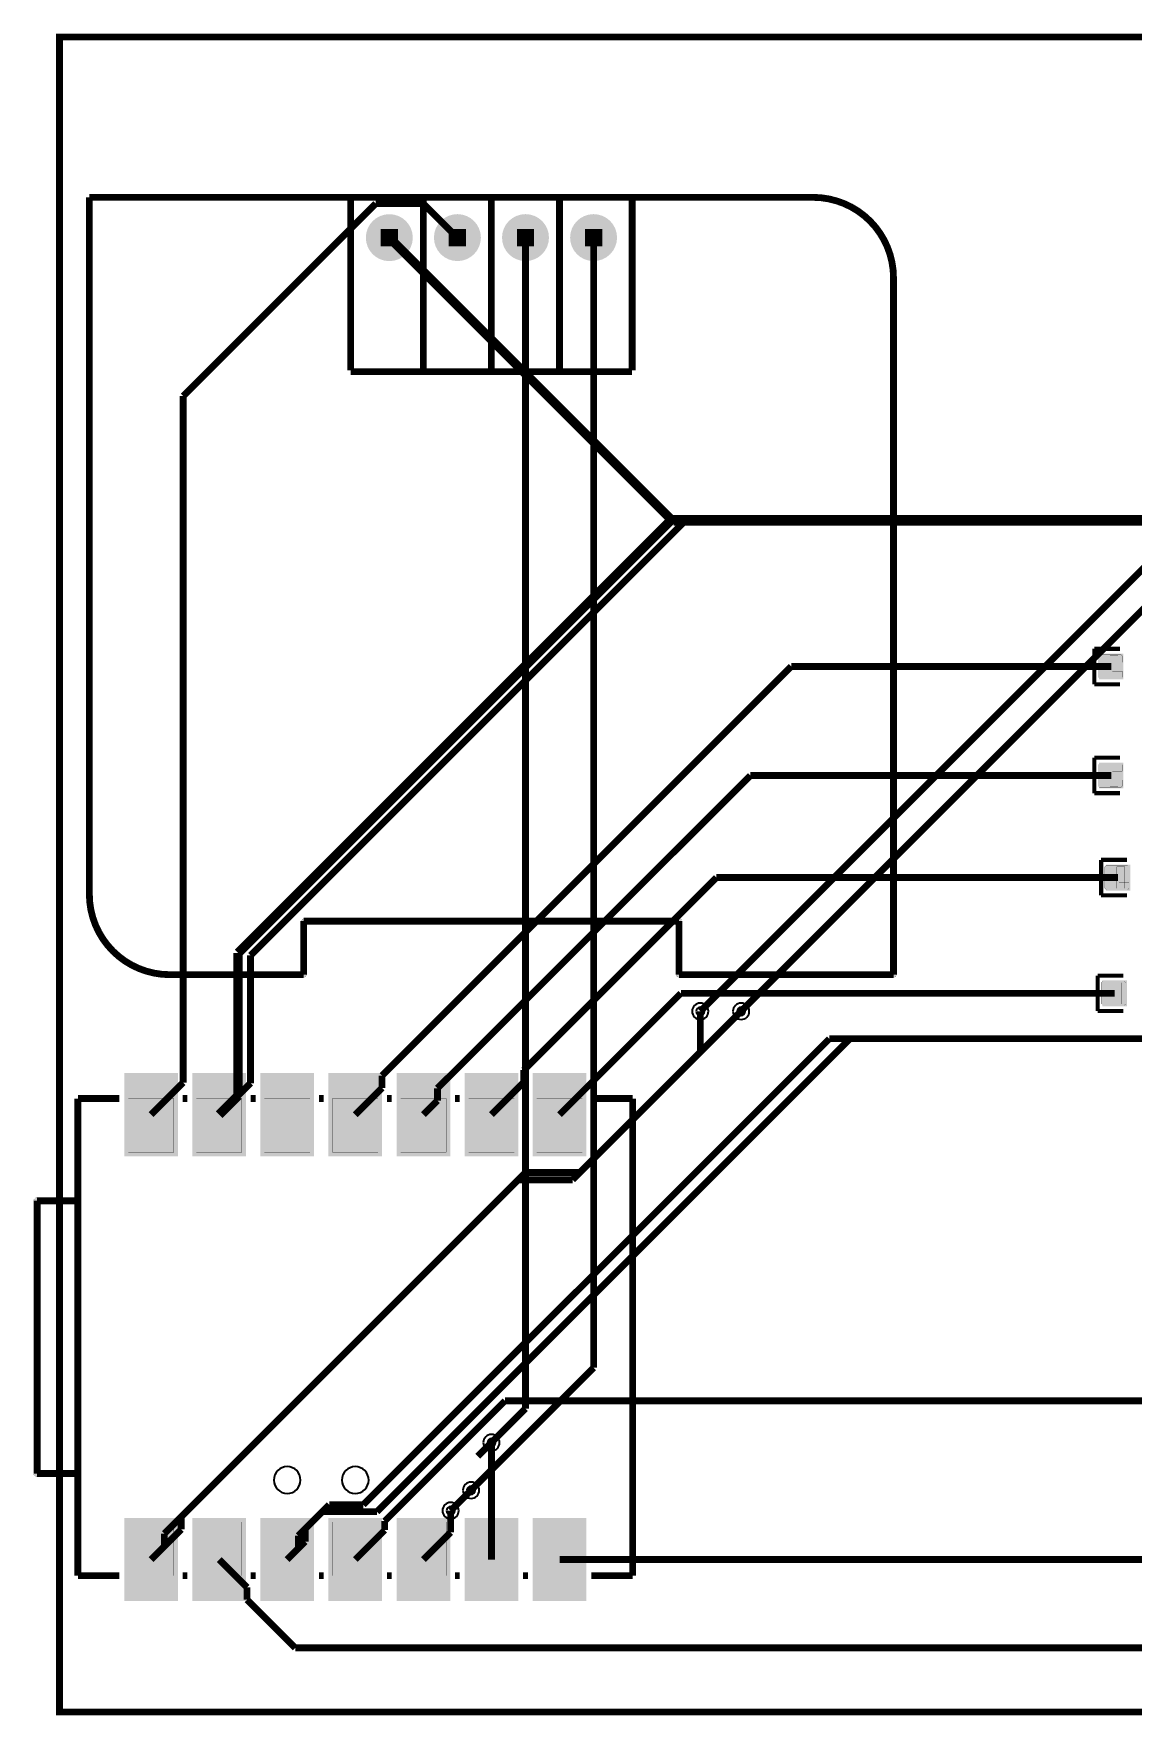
# Model space of a CAD drawing. Header units: millimetres. Extents: x 5.1 to 91, y 9.4 to 72.1.
# Drawn here: x 5.1 to 46.1, y 9.4 to 72.1 of the extents above; entities that cross this region are included whole.
import ezdxf

# ---------------------------------------------------------------- set-up
doc = ezdxf.new("R2010")
doc.units = ezdxf.units.MM
doc.header["$MEASUREMENT"] = 0
for name, color, linetype, true_color in [('Board-Outline-Layer', 7, 'Continuous', 0xff00ff), ('Bottom-Layer', 7, 'Continuous', 0x0000ff), ('Bottom-Paste-Mask-Layer', 7, 'Continuous', 0x800000), ('Bottom-Solder-Mask-Layer', 7, 'Continuous', 0xaa00ff), ('Document-Layer', 7, 'Continuous', 0x6464ff), ('Hole-Layer', 7, 'Continuous', 0x222222), ('Multi-Layer', 7, 'Continuous', 0xc0c0c0), ('Pin-Soldering-Layer', 7, 'Continuous', 0xcc9999), ('Top-Layer', 7, 'Continuous', 0xff0000), ('Top-Paste-Mask-Layer', 7, 'Continuous', 0x808080), ('Top-Silkscreen-Layer', 7, 'Continuous', 0xffcc00), ('Top-Solder-Mask-Layer', 7, 'Continuous', 0x800080)]:
    doc.layers.add(name, color=color, linetype=linetype, true_color=true_color)

msp = doc.modelspace()

# ---------------------------------------------------------------- hatches: boundary and pattern name
at = {"layer": 'Bottom-Layer'}
for points in [[(17.59, 64.515, 1), (19.24, 64.515, 1)], [(20.13, 64.517, 1), (21.78, 64.517, 1)], [(22.67, 64.517, 1), (24.32, 64.517, 1)], [(25.21, 64.517, 1), (26.86, 64.517, 1)]]:
    msp.add_hatch(color=256, dxfattribs=at).paths.add_polyline_path(points)
at = {"layer": 'Bottom-Paste-Mask-Layer'}
for points in [[(17.59, 64.515, 1), (19.24, 64.515, 1)], [(20.13, 64.517, 1), (21.78, 64.517, 1)], [(22.67, 64.517, 1), (24.32, 64.517, 1)], [(25.21, 64.517, 1), (26.86, 64.517, 1)]]:
    msp.add_hatch(color=256, dxfattribs=at).paths.add_polyline_path(points)
at = {"layer": 'Bottom-Solder-Mask-Layer'}
for points in [[(17.539, 64.515, 1), (19.291, 64.515, 1)], [(20.079, 64.517, 1), (21.831, 64.517, 1)], [(22.619, 64.517, 1), (24.371, 64.517, 1)], [(25.159, 64.517, 1), (26.911, 64.517, 1)]]:
    msp.add_hatch(color=256, dxfattribs=at).paths.add_polyline_path(points)
at = {"layer": 'Document-Layer'}
for points in [[(7.125, 66.017), (7.125, 40.016), (7.203, 39.326), (7.432, 38.671), (7.801, 38.083), (8.292, 37.592), (8.88, 37.223), (9.535, 36.994), (10.225, 36.916), (15.225, 36.916), (15.296, 36.945), (15.325, 37.016), (15.325, 38.916), (29.125, 38.916), (29.125, 37.016), (29.154, 36.945), (29.225, 36.916), (37.225, 36.916), (37.296, 36.945), (37.325, 37.016), (37.325, 62.516), (37.125, 62.516), (37.125, 37.166), (37.11, 37.131), (37.075, 37.116), (29.375, 37.116), (29.34, 37.131), (29.325, 37.166), (29.325, 39.016), (29.296, 39.087), (29.225, 39.116), (15.275, 39.116), (15.169, 39.072), (15.125, 38.966), (15.125, 37.166), (15.11, 37.131), (15.075, 37.116), (10.225, 37.116), (9.474, 37.215), (8.775, 37.505), (8.174, 37.966), (7.714, 38.566), (7.424, 39.266), (7.325, 40.016), (7.325, 66.017)], [(7.375, 66.116), (7.375, 65.916), (34.225, 65.916), (34.976, 65.817), (35.675, 65.528), (36.276, 65.067), (36.737, 64.466), (37.026, 63.767), (37.125, 63.016), (37.325, 63.016), (37.247, 63.706), (37.018, 64.361), (36.649, 64.949), (36.158, 65.44), (35.57, 65.809), (34.915, 66.038), (34.225, 66.116), (34.175, 66.116), (7.425, 66.116)], [(6.795, 28.453), (5.402, 28.453), (5.402, 18.532), (6.795, 18.532), (6.905, 18.469), (6.905, 18.342), (6.795, 18.278), (5.275, 18.278), (5.185, 18.315), (5.148, 18.405), (5.148, 28.58), (5.185, 28.67), (5.275, 28.707), (6.795, 28.707), (6.905, 28.644), (6.905, 28.517)]]:
    msp.add_hatch(color=256, dxfattribs=at).paths.add_polyline_path(points)
at = {"layer": 'Hole-Layer'}
for points in [[(17.915, 64.515, 1), (18.915, 64.515, 1)], [(20.455, 64.518, 1), (21.455, 64.518, 1)], [(22.995, 64.518, 1), (23.995, 64.518, 1)], [(25.535, 64.518, 1), (26.535, 64.518, 1)]]:
    msp.add_hatch(color=256, dxfattribs=at).paths.add_polyline_path(points)
at = {"layer": 'Multi-Layer'}
for points in [[(17.59, 64.515, 1), (19.24, 64.515, 1)], [(17.59, 64.515, 1), (19.24, 64.515, 1)], [(17.59, 64.515, 1), (19.24, 64.515, 1)], [(20.13, 64.517, 1), (21.78, 64.517, 1)], [(20.13, 64.517, 1), (21.78, 64.517, 1)], [(20.13, 64.517, 1), (21.78, 64.517, 1)], [(22.67, 64.517, 1), (24.32, 64.517, 1)], [(22.67, 64.517, 1), (24.32, 64.517, 1)], [(22.67, 64.517, 1), (24.32, 64.517, 1)], [(25.21, 64.517, 1), (26.86, 64.517, 1)], [(25.21, 64.517, 1), (26.86, 64.517, 1)], [(25.21, 64.517, 1), (26.86, 64.517, 1)]]:
    msp.add_hatch(color=256, dxfattribs=at).paths.add_polyline_path(points)
at = {"layer": 'Pin-Soldering-Layer'}
for points in [[(18.095, 64.835), (18.735, 64.835), (18.735, 64.195), (18.095, 64.195)], [(20.635, 64.837), (21.275, 64.837), (21.275, 64.197), (20.635, 64.197)], [(23.175, 64.837), (23.815, 64.837), (23.815, 64.197), (23.175, 64.197)], [(25.715, 64.837), (26.355, 64.837), (26.355, 64.197), (25.715, 64.197)], [(45.301, 48.114), (45.301, 48.914), (45.601, 48.914), (45.601, 48.114)], [(45.301, 44.05), (45.301, 44.85), (45.601, 44.85), (45.601, 44.05)], [(45.555, 40.24), (45.555, 41.04), (45.855, 41.04), (45.855, 40.24)], [(45.428, 35.922), (45.428, 36.722), (45.728, 36.722), (45.728, 35.922)], [(8.675, 32.395), (10.375, 32.395), (10.375, 30.395), (8.675, 30.395)], [(11.215, 32.395), (12.915, 32.395), (12.915, 30.395), (11.215, 30.395)], [(13.755, 32.395), (15.455, 32.395), (15.455, 30.395), (13.755, 30.395)], [(16.295, 32.395), (17.995, 32.395), (17.995, 30.395), (16.295, 30.395)], [(18.835, 32.395), (20.535, 32.395), (20.535, 30.395), (18.835, 30.395)], [(21.375, 32.395), (23.075, 32.395), (23.075, 30.395), (21.375, 30.395)], [(23.915, 32.395), (25.615, 32.395), (25.615, 30.395), (23.915, 30.395)], [(8.675, 16.595), (10.375, 16.595), (10.375, 14.595), (8.675, 14.595)], [(11.215, 16.595), (12.915, 16.595), (12.915, 14.595), (11.215, 14.595)], [(13.755, 16.595), (15.455, 16.595), (15.455, 14.595), (13.755, 14.595)], [(16.295, 16.595), (17.995, 16.595), (17.995, 14.595), (16.295, 14.595)], [(18.835, 16.595), (20.535, 16.595), (20.535, 14.595), (18.835, 14.595)], [(21.375, 16.595), (23.075, 16.595), (23.075, 14.595), (21.375, 14.595)], [(23.915, 16.595), (25.615, 16.595), (25.615, 14.595), (23.915, 14.595)]]:
    msp.add_hatch(color=256, dxfattribs=at).paths.add_polyline_path(points)
at = {"layer": 'Top-Layer'}
for points in [[(17.59, 64.515, 1), (19.24, 64.515, 1)], [(20.13, 64.517, 1), (21.78, 64.517, 1)], [(22.67, 64.517, 1), (24.32, 64.517, 1)], [(25.21, 64.517, 1), (26.86, 64.517, 1)], [(44.944, 48.082), (44.944, 48.946), (45.751, 48.946), (45.751, 48.082)], [(44.944, 44.018), (44.944, 44.882), (45.751, 44.882), (45.751, 44.018)], [(45.198, 40.208), (45.198, 41.072), (46.005, 41.072), (46.005, 40.208)], [(45.071, 35.89), (45.071, 36.754), (45.878, 36.754), (45.878, 35.89)], [(8.575, 30.295), (8.575, 33.295), (10.475, 33.295), (10.475, 30.295)], [(11.115, 30.295), (11.115, 33.295), (13.015, 33.295), (13.015, 30.295)], [(13.655, 30.295), (13.655, 33.295), (15.555, 33.295), (15.555, 30.295)], [(16.195, 30.295), (16.195, 33.295), (18.095, 33.295), (18.095, 30.295)], [(18.735, 30.295), (18.735, 33.295), (20.635, 33.295), (20.635, 30.295)], [(21.275, 30.295), (21.275, 33.295), (23.175, 33.295), (23.175, 30.295)], [(23.815, 30.295), (23.815, 33.295), (25.715, 33.295), (25.715, 30.295)], [(8.575, 13.695), (8.575, 16.695), (10.475, 16.695), (10.475, 13.695)], [(11.115, 13.695), (11.115, 16.695), (13.015, 16.695), (13.015, 13.695)], [(13.655, 13.695), (13.655, 16.695), (15.555, 16.695), (15.555, 13.695)], [(16.195, 13.695), (16.195, 16.695), (18.095, 16.695), (18.095, 13.695)], [(18.735, 13.695), (18.735, 16.695), (20.635, 16.695), (20.635, 13.695)], [(21.275, 13.695), (21.275, 16.695), (23.175, 16.695), (23.175, 13.695)], [(23.815, 13.695), (23.815, 16.695), (25.715, 16.695), (25.715, 13.695)]]:
    msp.add_hatch(color=256, dxfattribs=at).paths.add_polyline_path(points)
at = {"layer": 'Top-Paste-Mask-Layer'}
for points in [[(17.59, 64.515, 1), (19.24, 64.515, 1)], [(20.13, 64.517, 1), (21.78, 64.517, 1)], [(22.67, 64.517, 1), (24.32, 64.517, 1)], [(25.21, 64.517, 1), (26.86, 64.517, 1)], [(44.906, 48.064), (45.706, 48.064), (45.756, 48.114), (45.756, 48.342), (45.386, 48.342), (45.386, 48.672), (45.756, 48.672), (45.756, 48.914), (45.706, 48.964), (44.906, 48.964), (44.856, 48.914), (44.856, 48.114)], [(44.906, 44), (45.706, 44), (45.756, 44.05), (45.756, 44.278), (45.386, 44.278), (45.386, 44.608), (45.756, 44.608), (45.756, 44.85), (45.706, 44.9), (44.906, 44.9), (44.856, 44.85), (44.856, 44.05)], [(45.16, 40.19), (45.96, 40.19), (46.01, 40.24), (46.01, 40.468), (45.64, 40.468), (45.64, 40.798), (46.01, 40.798), (46.01, 41.04), (45.96, 41.09), (45.16, 41.09), (45.11, 41.04), (45.11, 40.24)], [(45.033, 35.872), (45.833, 35.872), (45.883, 35.922), (45.883, 36.15), (45.513, 36.15), (45.513, 36.48), (45.883, 36.48), (45.883, 36.722), (45.833, 36.772), (45.033, 36.772), (44.983, 36.722), (44.983, 35.922)], [(8.575, 30.295), (8.575, 33.295), (10.475, 33.295), (10.475, 30.295)], [(11.115, 30.295), (11.115, 33.295), (13.015, 33.295), (13.015, 30.295)], [(13.655, 30.295), (13.655, 33.295), (15.555, 33.295), (15.555, 30.295)], [(16.195, 30.295), (16.195, 33.295), (18.095, 33.295), (18.095, 30.295)], [(18.735, 30.295), (18.735, 33.295), (20.635, 33.295), (20.635, 30.295)], [(21.275, 30.295), (21.275, 33.295), (23.175, 33.295), (23.175, 30.295)], [(23.815, 30.295), (23.815, 33.295), (25.715, 33.295), (25.715, 30.295)], [(8.575, 13.695), (8.575, 16.695), (10.475, 16.695), (10.475, 13.695)], [(11.115, 13.695), (11.115, 16.695), (13.015, 16.695), (13.015, 13.695)], [(13.655, 13.695), (13.655, 16.695), (15.555, 16.695), (15.555, 13.695)], [(16.195, 13.695), (16.195, 16.695), (18.095, 16.695), (18.095, 13.695)], [(18.735, 13.695), (18.735, 16.695), (20.635, 16.695), (20.635, 13.695)], [(21.275, 13.695), (21.275, 16.695), (23.175, 16.695), (23.175, 13.695)], [(23.815, 13.695), (23.815, 16.695), (25.715, 16.695), (25.715, 13.695)]]:
    msp.add_hatch(color=256, dxfattribs=at).paths.add_polyline_path(points)
at = {"layer": 'Top-Solder-Mask-Layer'}
for points in [[(17.539, 64.515, 1), (19.291, 64.515, 1)], [(20.079, 64.517, 1), (21.831, 64.517, 1)], [(22.619, 64.517, 1), (24.371, 64.517, 1)], [(25.159, 64.517, 1), (26.911, 64.517, 1)], [(44.894, 48.031), (44.894, 48.997), (45.802, 48.997), (45.802, 48.031)], [(44.894, 43.967), (44.894, 44.933), (45.802, 44.933), (45.802, 43.967)], [(45.148, 40.157), (45.148, 41.123), (46.056, 41.123), (46.056, 40.157)], [(45.021, 35.839), (45.021, 36.805), (45.929, 36.805), (45.929, 35.839)], [(8.524, 30.244), (8.524, 33.346), (10.526, 33.346), (10.526, 30.244)], [(11.064, 30.244), (11.064, 33.346), (13.066, 33.346), (13.066, 30.244)], [(13.604, 30.244), (13.604, 33.346), (15.606, 33.346), (15.606, 30.244)], [(16.144, 30.244), (16.144, 33.346), (18.146, 33.346), (18.146, 30.244)], [(18.684, 30.244), (18.684, 33.346), (20.686, 33.346), (20.686, 30.244)], [(21.224, 30.244), (21.224, 33.346), (23.226, 33.346), (23.226, 30.244)], [(23.764, 30.244), (23.764, 33.346), (25.766, 33.346), (25.766, 30.244)], [(8.524, 13.644), (8.524, 16.746), (10.526, 16.746), (10.526, 13.644)], [(11.064, 13.644), (11.064, 16.746), (13.066, 16.746), (13.066, 13.644)], [(13.604, 13.644), (13.604, 16.746), (15.606, 16.746), (15.606, 13.644)], [(16.144, 13.644), (16.144, 16.746), (18.146, 16.746), (18.146, 13.644)], [(18.684, 13.644), (18.684, 16.746), (20.686, 16.746), (20.686, 13.644)], [(21.224, 13.644), (21.224, 16.746), (23.226, 16.746), (23.226, 13.644)], [(23.764, 13.644), (23.764, 16.746), (25.766, 16.746), (25.766, 13.644)]]:
    msp.add_hatch(color=256, dxfattribs=at).paths.add_polyline_path(points)

# ---------------------------------------------------------------- linework, layer by layer
at = {"layer": 'Board-Outline-Layer', "const_width": 0.254}
msp.add_lwpolyline([(6.111, 9.509), (6.111, 72), (89.87, 72), (89.87, 9.509)], close=True, dxfattribs=at)
at = {"layer": 'Bottom-Layer', "const_width": 0.254}
for points in [[(23.495, 64.517), (23.495, 20.829)], [(26.035, 64.517), (26.035, 22.353)], [(49.066, 54.701), (30.016, 35.651)], [(50.59, 54.701), (31.54, 35.651)], [(26.035, 22.353), (21.463, 17.781)], [(23.495, 20.829), (22.225, 19.559)], [(22.225, 19.559), (21.717, 19.051)]]:
    msp.add_lwpolyline(points, dxfattribs=at)
at = {"layer": 'Document-Layer', "const_width": 0.00508}
for points in [[(7.125, 66.017), (7.125, 40.016, 0.414), (10.225, 36.916), (15.225, 36.916, 0.414), (15.325, 37.016), (15.325, 38.916), (29.125, 38.916), (29.125, 37.016, 0.414), (29.225, 36.916), (37.225, 36.916, 0.414), (37.325, 37.016), (37.325, 62.516), (37.125, 62.516), (37.125, 37.166, -0.414), (37.075, 37.116), (29.375, 37.116, -0.414), (29.325, 37.166), (29.325, 39.016, 0.414), (29.225, 39.116), (15.275, 39.116, 0.414), (15.125, 38.966), (15.125, 37.166, -0.414), (15.075, 37.116), (10.225, 37.116, -0.414), (7.325, 40.016), (7.325, 66.017)], [(7.375, 66.116), (7.375, 65.916), (34.225, 65.916, -0.414), (37.125, 63.016), (37.325, 63.016, 0.414), (34.225, 66.116), (34.175, 66.116), (7.425, 66.116)], [(6.795, 28.453), (5.402, 28.453), (5.402, 18.532), (6.795, 18.532, -1), (6.795, 18.278), (5.275, 18.278, -0.414), (5.148, 18.405), (5.148, 28.58, -0.414), (5.275, 28.707), (6.795, 28.707, -1)]]:
    msp.add_lwpolyline(points, format="xyb", close=True, dxfattribs=at)
at = {"layer": 'Hole-Layer'}
for points in [[(29.864, 35.651, 1), (30.168, 35.651), (30.168, 35.651, 1), (29.864, 35.651)], [(31.388, 35.651, 1), (31.692, 35.651), (31.692, 35.651, 1), (31.388, 35.651)], [(22.073, 19.559, 1), (22.377, 19.559), (22.377, 19.559, 1), (22.073, 19.559)], [(14.105, 18.161, 1), (15.105, 18.161), (15.105, 18.161, 1), (14.105, 18.161)], [(21.311, 17.781, 1), (21.615, 17.781), (21.615, 17.781, 1), (21.311, 17.781)], [(20.549, 17.019, 1), (20.853, 17.019), (20.853, 17.019, 1), (20.549, 17.019)]]:
    msp.add_lwpolyline(points, format="xyb", dxfattribs=at)
msp.add_lwpolyline([(16.645, 18.161, 1), (17.645, 18.161, 1)], format="xyb", close=True, dxfattribs=at)
at = {"layer": 'Multi-Layer'}
for points in [[(29.711, 35.651, 1), (30.321, 35.651, 1)], [(31.235, 35.651, 1), (31.845, 35.651, 1)], [(21.92, 19.559, 1), (22.53, 19.559, 1)], [(16.645, 18.161, 1), (17.645, 18.161, 1)], [(21.158, 17.781, 1), (21.768, 17.781, 1)], [(20.396, 17.019, 1), (21.006, 17.019, 1)]]:
    msp.add_lwpolyline(points, format="xyb", close=True, dxfattribs=at)
msp.add_lwpolyline([(14.105, 18.161, 1), (15.105, 18.161), (15.105, 18.161, 1), (14.105, 18.161)], format="xyb", dxfattribs=at)
at = {"layer": 'Pin-Soldering-Layer', "const_width": 0.00508}
for points in [[(18.095, 64.835), (18.735, 64.835), (18.735, 64.195), (18.095, 64.195)], [(20.635, 64.837), (21.275, 64.837), (21.275, 64.197), (20.635, 64.197)], [(23.175, 64.837), (23.815, 64.837), (23.815, 64.197), (23.175, 64.197)], [(25.715, 64.837), (26.355, 64.837), (26.355, 64.197), (25.715, 64.197)], [(45.301, 48.114), (45.301, 48.914), (45.601, 48.914), (45.601, 48.114)], [(45.301, 44.05), (45.301, 44.85), (45.601, 44.85), (45.601, 44.05)], [(45.555, 40.24), (45.555, 41.04), (45.855, 41.04), (45.855, 40.24)], [(45.428, 35.922), (45.428, 36.722), (45.728, 36.722), (45.728, 35.922)], [(8.675, 32.395), (10.375, 32.395), (10.375, 30.395), (8.675, 30.395)], [(11.215, 32.395), (12.915, 32.395), (12.915, 30.395), (11.215, 30.395)], [(13.755, 32.395), (15.455, 32.395), (15.455, 30.395), (13.755, 30.395)], [(16.295, 32.395), (17.995, 32.395), (17.995, 30.395), (16.295, 30.395)], [(18.835, 32.395), (20.535, 32.395), (20.535, 30.395), (18.835, 30.395)], [(21.375, 32.395), (23.075, 32.395), (23.075, 30.395), (21.375, 30.395)], [(23.915, 32.395), (25.615, 32.395), (25.615, 30.395), (23.915, 30.395)], [(8.675, 16.595), (10.375, 16.595), (10.375, 14.595), (8.675, 14.595)], [(11.215, 16.595), (12.915, 16.595), (12.915, 14.595), (11.215, 14.595)], [(13.755, 16.595), (15.455, 16.595), (15.455, 14.595), (13.755, 14.595)], [(16.295, 16.595), (17.995, 16.595), (17.995, 14.595), (16.295, 14.595)], [(18.835, 16.595), (20.535, 16.595), (20.535, 14.595), (18.835, 14.595)], [(21.375, 16.595), (23.075, 16.595), (23.075, 14.595), (21.375, 14.595)], [(23.915, 16.595), (25.615, 16.595), (25.615, 14.595), (23.915, 14.595)]]:
    msp.add_lwpolyline(points, close=True, dxfattribs=at)
at = {"layer": 'Top-Layer'}
for points, const_width in [([(17.907, 65.787), (10.723, 58.603)], 0.254), ([(19.685, 65.787), (17.907, 65.787)], 0.254), ([(20.955, 64.517), (19.685, 65.787)], 0.254), ([(28.939, 53.991), (18.415, 64.515)], 0.35), ([(10.723, 58.603), (10.723, 32.993)], 0.254), ([(28.939, 53.991), (12.774, 37.827)], 0.35), ([(29.403, 53.901), (13.238, 37.737)], 0.254), ([(54.078, 53.991), (28.939, 53.991)], 0.35), ([(29.029, 53.901), (28.939, 53.991)], 0.254), ([(29.403, 53.901), (29.029, 53.901)], 0.254), ([(54.168, 53.901), (29.403, 53.901)], 0.254), ([(33.41, 48.514), (18.143, 33.248)], 0.254), ([(45.348, 48.514), (33.41, 48.514)], 0.254), ([(31.886, 44.45), (20.211, 32.776)], 0.254), ([(45.348, 44.45), (31.886, 44.45)], 0.254), ([(30.616, 40.64), (23.431, 33.456)], 0.254), ([(45.602, 40.64), (30.616, 40.64)], 0.254), ([(12.774, 37.827), (12.774, 32.504)], 0.35), ([(13.238, 37.737), (13.238, 32.968)], 0.254), ([(29.292, 36.322), (24.765, 31.795)], 0.254), ([(45.475, 36.322), (29.292, 36.322)], 0.254), ([(30.016, 35.651), (30.016, 34.127)], 0.254), ([(31.54, 35.651), (30.016, 34.127)], 0.254), ([(34.833, 34.626), (17.443, 17.236)], 0.254), ([(35.595, 34.626), (17.951, 16.982)], 0.254), ([(35.595, 34.626), (34.833, 34.626)], 0.254), ([(59.979, 34.626), (35.595, 34.626)], 0.254), ([(30.016, 34.127), (25.526, 29.637)], 0.254), ([(18.143, 33.248), (18.143, 32.793)], 0.254), ([(23.431, 33.456), (23.431, 33.001)], 0.254), ([(10.723, 32.993), (9.525, 31.795)], 0.254), ([(12.774, 32.504), (12.065, 31.795)], 0.35), ([(13.238, 32.968), (12.774, 32.504)], 0.254), ([(18.143, 32.793), (17.145, 31.795)], 0.254), ([(20.211, 32.776), (20.211, 32.321)], 0.254), ([(23.431, 33.001), (22.225, 31.795)], 0.254), ([(20.211, 32.321), (19.685, 31.795)], 0.254), ([(23.222, 29.365), (10.649, 16.792)], 0.254), ([(23.494, 29.637), (23.222, 29.365)], 0.254), ([(25.254, 29.365), (23.222, 29.365)], 0.254), ([(25.526, 29.637), (23.494, 29.637)], 0.254), ([(25.526, 29.637), (25.254, 29.365)], 0.254), ([(22.732, 21.119), (18.242, 16.629)], 0.254), ([(73.142, 21.119), (22.732, 21.119)], 0.254), ([(22.225, 19.559), (22.225, 15.195)], 0.254), ([(21.463, 17.781), (20.701, 17.019)], 0.254), ([(15.919, 16.982), (15.275, 16.338)], 0.254), ([(16.173, 17.236), (15.919, 16.982)], 0.254), ([(17.951, 16.982), (15.919, 16.982)], 0.254), ([(17.443, 17.236), (16.173, 17.236)], 0.254), ([(20.701, 17.019), (20.701, 16.211)], 0.254), ([(10.649, 16.792), (10.023, 16.166)], 0.254), ([(10.649, 16.319), (10.023, 15.694)], 0.254), ([(10.649, 16.792), (10.649, 16.319)], 0.254), ([(15.275, 16.338), (15.021, 16.084)], 0.254), ([(15.275, 16.338), (15.275, 15.865)], 0.254), ([(18.242, 16.292), (17.145, 15.195)], 0.254), ([(18.242, 16.629), (18.242, 16.292)], 0.254), ([(20.701, 16.211), (19.685, 15.195)], 0.254), ([(10.023, 15.694), (9.525, 15.195)], 0.254), ([(10.023, 16.166), (10.023, 15.694)], 0.254), ([(15.021, 15.611), (14.605, 15.195)], 0.254), ([(15.021, 16.084), (15.021, 15.611)], 0.254), ([(15.275, 15.865), (15.021, 15.611)], 0.254), ([(13.107, 14.153), (12.065, 15.195)], 0.254), ([(24.765, 15.195), (66.015, 15.195)], 0.254), ([(13.107, 13.698), (13.107, 14.153)], 0.254), ([(14.903, 11.902), (13.107, 13.698)], 0.254), ([(68.243, 11.902), (14.903, 11.902)], 0.254)]:
    msp.add_lwpolyline(points, dxfattribs=dict(at, const_width=const_width))
at = {"layer": 'Top-Paste-Mask-Layer', "const_width": 0.00508}
for points in [[(44.906, 48.064), (45.706, 48.064), (45.756, 48.114), (45.756, 48.342), (45.386, 48.342), (45.386, 48.672), (45.756, 48.672), (45.756, 48.914), (45.706, 48.964), (44.906, 48.964), (44.856, 48.914), (44.856, 48.114)], [(44.906, 44), (45.706, 44), (45.756, 44.05), (45.756, 44.278), (45.386, 44.278), (45.386, 44.608), (45.756, 44.608), (45.756, 44.85), (45.706, 44.9), (44.906, 44.9), (44.856, 44.85), (44.856, 44.05)], [(45.16, 40.19), (45.96, 40.19), (46.01, 40.24), (46.01, 40.468), (45.64, 40.468), (45.64, 40.798), (46.01, 40.798), (46.01, 41.04), (45.96, 41.09), (45.16, 41.09), (45.11, 41.04), (45.11, 40.24)], [(45.033, 35.872), (45.833, 35.872), (45.883, 35.922), (45.883, 36.15), (45.513, 36.15), (45.513, 36.48), (45.883, 36.48), (45.883, 36.722), (45.833, 36.772), (45.033, 36.772), (44.983, 36.722), (44.983, 35.922)]]:
    msp.add_lwpolyline(points, close=True, dxfattribs=at)
at = {"layer": 'Top-Silkscreen-Layer'}
for points, const_width in [([(7.226, 66.017), (34.222, 66.017)], 0.254), ([(7.226, 66.017), (7.226, 40.017)], 0.254), ([(7.226, 66.017), (34.222, 66.017)], 0.254), ([(7.226, 66.017), (7.226, 40.017)], 0.254), ([(16.973, 66.017), (16.973, 59.565)], 0.254), ([(16.973, 66.017), (16.973, 59.565)], 0.254), ([(19.683, 59.565), (19.683, 65.915)], 0.254), ([(19.683, 59.565), (19.683, 65.915)], 0.254), ([(22.223, 66.017), (22.223, 59.565)], 0.254), ([(22.223, 66.017), (22.223, 59.565)], 0.254), ([(24.763, 59.565), (24.763, 65.915)], 0.254), ([(24.763, 59.565), (24.763, 65.915)], 0.254), ([(27.472, 59.565), (27.472, 66.019)], 0.254), ([(27.472, 59.565), (27.472, 66.019)], 0.254), ([(37.226, 63.017), (37.226, 37.017)], 0.254), ([(37.226, 63.017), (37.226, 37.017)], 0.254), ([(16.973, 59.518), (25.326, 59.516)], 0.254), ([(16.973, 59.518), (25.326, 59.516)], 0.254), ([(25.326, 59.516), (27.472, 59.518)], 0.254), ([(25.326, 59.516), (27.472, 59.518)], 0.254), ([(44.716, 47.853), (44.716, 49.175)], 0.152), ([(44.716, 49.175), (45.675, 49.175)], 0.152), ([(44.716, 47.853), (44.716, 49.175)], 0.152), ([(44.716, 49.175), (45.675, 49.175)], 0.152), ([(45.675, 47.853), (44.716, 47.853)], 0.152), ([(45.675, 47.853), (44.716, 47.853)], 0.152), ([(44.716, 43.789), (44.716, 45.111)], 0.152), ([(44.716, 45.111), (45.675, 45.111)], 0.152), ([(44.716, 43.789), (44.716, 45.111)], 0.152), ([(44.716, 45.111), (45.675, 45.111)], 0.152), ([(45.675, 43.789), (44.716, 43.789)], 0.152), ([(45.675, 43.789), (44.716, 43.789)], 0.152), ([(44.97, 39.979), (44.97, 41.301)], 0.152), ([(44.97, 41.301), (45.929, 41.301)], 0.152), ([(44.97, 39.979), (44.97, 41.301)], 0.152), ([(44.97, 41.301), (45.929, 41.301)], 0.152), ([(45.929, 39.979), (44.97, 39.979)], 0.152), ([(45.929, 39.979), (44.97, 39.979)], 0.152), ([(15.222, 39.016), (29.223, 39.016)], 0.254), ([(15.222, 37.017), (15.222, 39.016)], 0.254), ([(15.222, 39.016), (29.223, 39.016)], 0.254), ([(15.222, 37.017), (15.222, 39.016)], 0.254), ([(29.223, 37.018), (29.223, 39.017)], 0.254), ([(29.223, 37.018), (29.223, 39.017)], 0.254), ([(10.223, 37.017), (15.222, 37.017)], 0.254), ([(10.223, 37.017), (15.222, 37.017)], 0.254), ([(29.223, 37.017), (37.226, 37.017)], 0.254), ([(29.223, 37.017), (37.226, 37.017)], 0.254), ([(44.843, 35.661), (44.843, 36.983)], 0.152), ([(44.843, 36.983), (45.802, 36.983)], 0.152), ([(44.843, 35.661), (44.843, 36.983)], 0.152), ([(44.843, 36.983), (45.802, 36.983)], 0.152), ([(45.802, 35.661), (44.843, 35.661)], 0.152), ([(45.802, 35.661), (44.843, 35.661)], 0.152), ([(8.344, 32.395), (6.795, 32.395)], 0.254), ([(6.795, 32.395), (6.795, 14.595)], 0.254), ([(8.344, 32.395), (6.795, 32.395)], 0.254), ([(6.795, 32.395), (6.795, 14.595)], 0.254), ([(10.884, 32.395), (10.706, 32.395)], 0.254), ([(10.884, 32.395), (10.706, 32.395)], 0.254), ([(13.424, 32.395), (13.246, 32.395)], 0.254), ([(13.424, 32.395), (13.246, 32.395)], 0.254), ([(15.964, 32.395), (15.786, 32.395)], 0.254), ([(15.964, 32.395), (15.786, 32.395)], 0.254), ([(18.504, 32.395), (18.326, 32.395)], 0.254), ([(18.504, 32.395), (18.326, 32.395)], 0.254), ([(21.044, 32.395), (20.866, 32.395)], 0.254), ([(21.044, 32.395), (20.866, 32.395)], 0.254), ([(23.584, 32.395), (23.406, 32.395)], 0.254), ([(23.584, 32.395), (23.406, 32.395)], 0.254), ([(27.495, 32.395), (25.946, 32.395)], 0.254), ([(27.495, 32.395), (25.946, 32.395)], 0.254), ([(27.495, 14.595), (27.495, 32.395)], 0.254), ([(27.495, 14.595), (27.495, 32.395)], 0.254), ([(6.795, 28.58), (5.275, 28.58)], 0.254), ([(5.275, 28.58), (5.275, 18.405)], 0.254), ([(6.795, 28.58), (5.275, 28.58)], 0.254), ([(5.275, 28.58), (5.275, 18.405)], 0.254), ([(5.275, 18.405), (6.795, 18.405)], 0.254), ([(5.275, 18.405), (6.795, 18.405)], 0.254), ([(6.795, 14.595), (8.344, 14.595)], 0.254), ([(6.795, 14.595), (8.344, 14.595)], 0.254), ([(10.706, 14.595), (10.884, 14.595)], 0.254), ([(10.706, 14.595), (10.884, 14.595)], 0.254), ([(13.246, 14.595), (13.424, 14.595)], 0.254), ([(13.246, 14.595), (13.424, 14.595)], 0.254), ([(15.786, 14.595), (15.964, 14.595)], 0.254), ([(15.786, 14.595), (15.964, 14.595)], 0.254), ([(18.326, 14.595), (18.504, 14.595)], 0.254), ([(18.326, 14.595), (18.504, 14.595)], 0.254), ([(20.866, 14.595), (21.044, 14.595)], 0.254), ([(20.866, 14.595), (21.044, 14.595)], 0.254), ([(23.406, 14.595), (23.584, 14.595)], 0.254), ([(23.406, 14.595), (23.584, 14.595)], 0.254), ([(25.946, 14.595), (27.495, 14.595)], 0.254), ([(25.946, 14.595), (27.495, 14.595)], 0.254)]:
    msp.add_lwpolyline(points, dxfattribs=dict(at, const_width=const_width))
at = {"layer": 'Top-Silkscreen-Layer', "const_width": 0.254}
for points in [[(34.224, 66.019, -0.414), (37.224, 63.016)], [(34.224, 66.019, -0.414), (37.224, 63.016)], [(10.224, 37.017, -0.414), (7.224, 40.017)], [(10.224, 37.017, -0.414), (7.224, 40.017)]]:
    msp.add_lwpolyline(points, format="xyb", dxfattribs=at)

doc.saveas('drawing.dxf')
